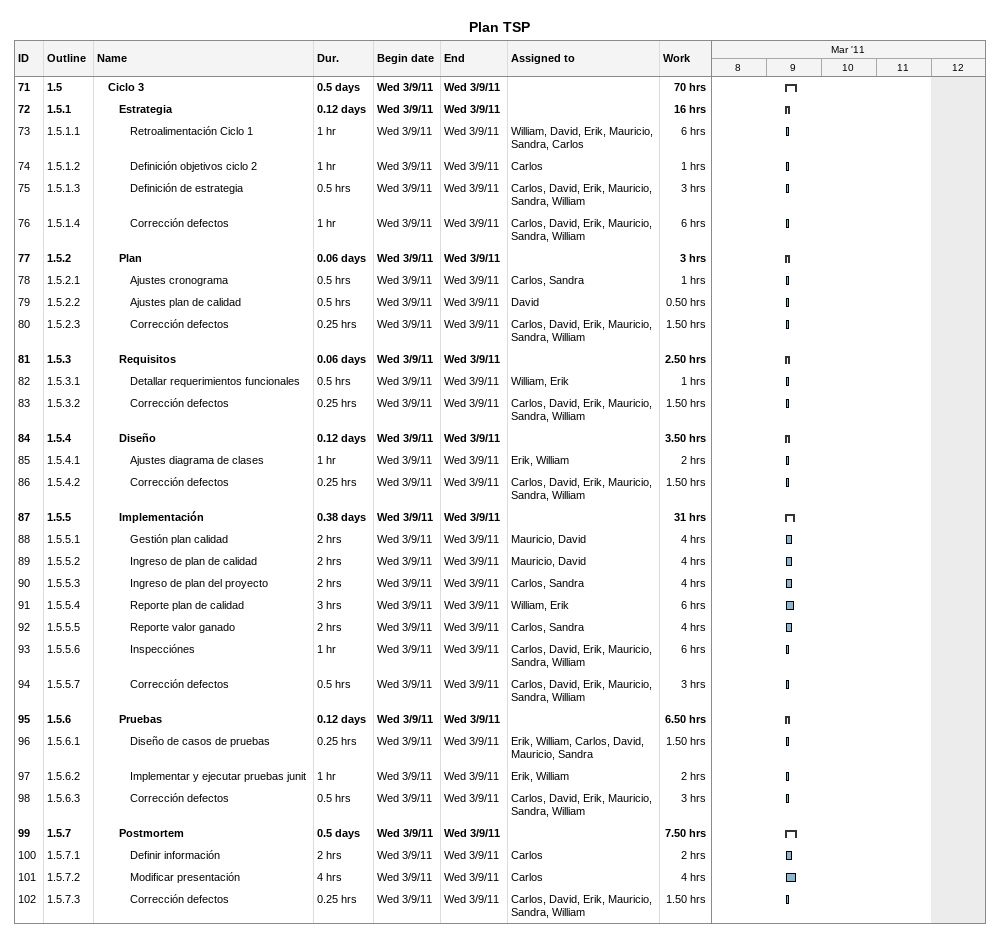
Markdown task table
Plan TSP

| ID | WBS | Task | Duration | Start | Finish | Resources | Work (h) |
|---|---|---|---|---|---|---|---|
| 71 | 1.5 | **Ciclo 3** | 0.5d | 2011-03-09 | 2011-03-09 |  | 70 |
| 72 | 1.5.1 | **Estrategia** | 0.12d | 2011-03-09 | 2011-03-09 |  | 16 |
| 73 | 1.5.1.1 | Retroalimentación Ciclo 1 | 1h | 2011-03-09 | 2011-03-09 | William, David, Erik, Mauricio, Sandra, Carlos | 6 |
| 74 | 1.5.1.2 | Definición objetivos ciclo 2 | 1h | 2011-03-09 | 2011-03-09 | Carlos | 1 |
| 75 | 1.5.1.3 | Definición de estrategia | 0.5h | 2011-03-09 | 2011-03-09 | Carlos, David, Erik, Mauricio, Sandra, William | 3 |
| 76 | 1.5.1.4 | Corrección defectos | 1h | 2011-03-09 | 2011-03-09 | Carlos, David, Erik, Mauricio, Sandra, William | 6 |
| 77 | 1.5.2 | **Plan** | 0.06d | 2011-03-09 | 2011-03-09 |  | 3 |
| 78 | 1.5.2.1 | Ajustes cronograma | 0.5h | 2011-03-09 | 2011-03-09 | Carlos, Sandra | 1 |
| 79 | 1.5.2.2 | Ajustes plan de calidad | 0.5h | 2011-03-09 | 2011-03-09 | David | 0.50 |
| 80 | 1.5.2.3 | Corrección defectos | 0.25h | 2011-03-09 | 2011-03-09 | Carlos, David, Erik, Mauricio, Sandra, William | 1.50 |
| 81 | 1.5.3 | **Requisitos** | 0.06d | 2011-03-09 | 2011-03-09 |  | 2.50 |
| 82 | 1.5.3.1 | Detallar requerimientos funcionales | 0.5h | 2011-03-09 | 2011-03-09 | William, Erik | 1 |
| 83 | 1.5.3.2 | Corrección defectos | 0.25h | 2011-03-09 | 2011-03-09 | Carlos, David, Erik, Mauricio, Sandra, William | 1.50 |
| 84 | 1.5.4 | **Diseño** | 0.12d | 2011-03-09 | 2011-03-09 |  | 3.50 |
| 85 | 1.5.4.1 | Ajustes diagrama de clases | 1h | 2011-03-09 | 2011-03-09 | Erik, William | 2 |
| 86 | 1.5.4.2 | Corrección defectos | 0.25h | 2011-03-09 | 2011-03-09 | Carlos, David, Erik, Mauricio, Sandra, William | 1.50 |
| 87 | 1.5.5 | **Implementación** | 0.38d | 2011-03-09 | 2011-03-09 |  | 31 |
| 88 | 1.5.5.1 | Gestión plan calidad | 2h | 2011-03-09 | 2011-03-09 | Mauricio, David | 4 |
| 89 | 1.5.5.2 | Ingreso de plan de calidad | 2h | 2011-03-09 | 2011-03-09 | Mauricio, David | 4 |
| 90 | 1.5.5.3 | Ingreso de plan del proyecto | 2h | 2011-03-09 | 2011-03-09 | Carlos, Sandra | 4 |
| 91 | 1.5.5.4 | Reporte plan de calidad | 3h | 2011-03-09 | 2011-03-09 | William, Erik | 6 |
| 92 | 1.5.5.5 | Reporte valor ganado | 2h | 2011-03-09 | 2011-03-09 | Carlos, Sandra | 4 |
| 93 | 1.5.5.6 | Inspecciónes | 1h | 2011-03-09 | 2011-03-09 | Carlos, David, Erik, Mauricio, Sandra, William | 6 |
| 94 | 1.5.5.7 | Corrección defectos | 0.5h | 2011-03-09 | 2011-03-09 | Carlos, David, Erik, Mauricio, Sandra, William | 3 |
| 95 | 1.5.6 | **Pruebas** | 0.12d | 2011-03-09 | 2011-03-09 |  | 6.50 |
| 96 | 1.5.6.1 | Diseño de casos de pruebas | 0.25h | 2011-03-09 | 2011-03-09 | Erik, William, Carlos, David, Mauricio, Sandra | 1.50 |
| 97 | 1.5.6.2 | Implementar y ejecutar pruebas junit | 1h | 2011-03-09 | 2011-03-09 | Erik, William | 2 |
| 98 | 1.5.6.3 | Corrección defectos | 0.5h | 2011-03-09 | 2011-03-09 | Carlos, David, Erik, Mauricio, Sandra, William | 3 |
| 99 | 1.5.7 | **Postmortem** | 0.5d | 2011-03-09 | 2011-03-09 |  | 7.50 |
| 100 | 1.5.7.1 | Definir información | 2h | 2011-03-09 | 2011-03-09 | Carlos | 2 |
| 101 | 1.5.7.2 | Modificar presentación | 4h | 2011-03-09 | 2011-03-09 | Carlos | 4 |
| 102 | 1.5.7.3 | Corrección defectos | 0.25h | 2011-03-09 | 2011-03-09 | Carlos, David, Erik, Mauricio, Sandra, William | 1.50 |
